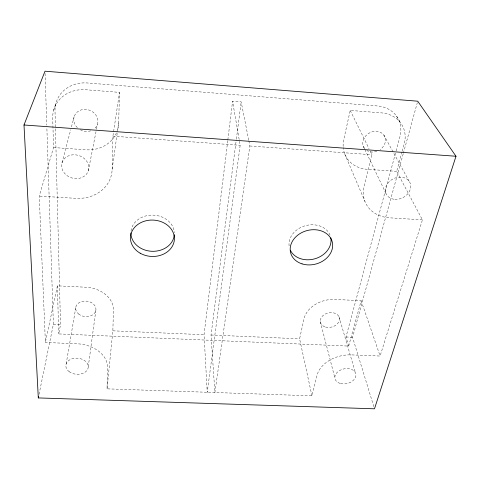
<?xml version="1.0" encoding="UTF-8"?>
<svg xmlns="http://www.w3.org/2000/svg" width="480" height="480" viewBox="0 0 480 480"><rect width="100%" height="100%" fill="white"/><g stroke="black" fill="none" stroke-linecap="round" stroke-linejoin="round"><path stroke-width="0.36" stroke-dasharray="2.4 1.8" d="M402.018 151.908L396.678 171.348L422.424 219.852L380.106 356.052L351.396 354.888A29.184 20.46 -12.7 0 0 317.064 375.246L311.934 395.82L107.034 388.848L107.532 367.446A30.66 21.99 5 0 0 76.866 343.758L45.39 342.48L39.24 196.074L53.532 147.552L52.71 118.086A33.444 29.616 20.8 0 1 85.848 89.742L119.508 92.376L118.656 122.946L112.14 169.278A37.53 32.07 16.2 0 1 75.516 198.324L39.24 196.074M112.14 169.278L112.908 136.182L119.508 92.376M107.034 388.848L112.86 330.822L113.436 310.164A27.798 21.168 6.3 0 0 85.83 287.226L57.39 285.834L45.39 342.48M248.694 140.112L241.188 101.892L232.566 101.22L240.162 145.296L207.234 392.262L204.048 334.716L227.748 140.634M227.844 139.89L232.566 101.22M248.838 140.85L249.846 145.992L214.896 392.52L211.026 335.016L236.286 139.758M236.382 139.014L241.188 101.892M88.272 366.732L95.982 309.366M66.18 363.81L75.978 306.432M311.934 395.82L299.592 338.796L304.002 318.888A26.568 19.83 -13.5 0 1 334.98 299.43L361.146 300.714L348.69 346.074L58.728 333.924L60.516 324.618L55.008 110.916A32.814 29.202 21.8 0 1 87.534 82.986L377.34 105.954A31.59 26.676 -29.8 0 1 399.93 136.704L396.036 151.164M88.338 170.748A13.758 11.754 16.2 0 0 71.694 154.956A13.758 11.754 16.2 0 0 65.562 174.366A13.758 11.754 16.2 0 0 88.338 170.748L96.33 130.038M96.474 129.312L97.47 124.224M39.054 394.284L53.37 324.312L46.878 128.112M402.216 151.188L404.196 143.982A32.178 27 -29.2 0 0 381.3 112.854L350.214 110.424L343.764 139.53A32.178 27 -29.2 0 0 343.176 146.91M370.362 151.386L372.012 154.746L364.2 186.096A35.976 28.884 -26 0 0 389.778 217.83L422.424 219.852M61.992 162.846L70.704 129.756M71.466 126.876L74.118 116.802M348.69 346.074L345.996 336.972L395.838 151.89M373.83 406.656L352.542 337.26L403.176 153.9M403.374 153.18L417.324 102.648M53.634 110.298L55.926 103.236M53.37 324.312L60.516 324.618M345.996 336.972L352.542 337.26M112.86 330.822L204.048 334.716M211.026 335.016L299.592 338.796M53.532 147.552L85.842 149.796A33.444 29.616 20.8 0 0 116.604 132.474M396.678 171.348L367.284 169.308A32.178 27 -29.2 0 1 343.236 147.624M112.908 136.182L240.162 145.296M249.846 145.992L372.012 154.746M396.522 116.112L400.806 123.138M383.82 135L409.02 181.044M350.214 110.424L369.042 148.704M363.276 146.22L364.566 148.902M364.884 149.574L385.836 193.176M344.688 153.846L364.95 201.426M361.146 300.714L380.106 356.052M338.976 316.728L355.458 372.786M320.268 321.57L334.854 377.916M45.072 73.446L46.782 125.112M57.39 285.834L58.728 333.924M289.098 245.94A21.294 17.208 -15.3 0 1 306.276 225.474A21.294 17.208 -15.3 0 1 330.372 236.028M131.01 230.922A21.756 18.096 2.7 0 1 153.354 215.13A21.756 18.096 2.7 0 1 174.354 232.74M364.518 148.47A11.796 9.894 -29.1 0 1 368.076 133.806A11.796 9.894 -29.1 0 1 383.778 134.946A11.796 9.894 -29.1 0 1 380.094 149.598M376.842 151.272A11.796 9.894 -29.1 0 1 366.966 150.618M118.656 122.946A33.444 29.616 20.8 0 1 117.336 130.53M77.34 127.638A12.258 10.854 20.8 0 1 77.244 112.038A12.258 10.854 20.8 0 1 94.38 113.28A12.258 10.854 20.8 0 1 94.326 128.874M90.714 130.848A12.258 10.854 20.8 0 1 79.842 129.546M394.812 199.332A13.188 10.584 -26 0 0 410.316 183.498A13.188 10.584 -26 0 0 388.992 181.89A13.188 10.584 -26 0 0 394.812 199.332M340.566 383.526A10.698 7.5 -12.7 0 0 355.95 374.682A10.698 7.5 -12.7 0 0 339.678 370.494A10.698 7.5 -12.7 0 0 340.566 383.526M69.114 371.616A11.238 8.058 5 0 0 87.888 368.796A11.238 8.058 5 0 0 74.166 358.32A11.238 8.058 5 0 0 69.114 371.616M325.572 327.042A9.738 7.266 -13.5 0 0 339.462 318.57A9.738 7.266 -13.5 0 0 324.546 314.43A9.738 7.266 -13.5 0 0 325.572 327.042M78.576 313.968A10.188 7.758 6.3 0 0 95.616 311.352A10.188 7.758 6.3 0 0 83.256 301.194A10.188 7.758 6.3 0 0 78.576 313.968"/><path stroke-width="0.72" d="M38.304 397.926L24 124.992L45 71.196L417.726 101.202L456 156.252L374.49 408.804L38.304 397.926L38.604 396.468M24 124.992L456 156.252M330.846 237.912A21.294 17.208 -15.3 0 1 315.288 258.672A21.294 17.208 -15.3 0 1 290.358 250.236M174.324 234.768A21.756 18.096 2.7 0 1 151.902 251.292A21.756 18.096 2.7 0 1 130.878 232.944M302.064 263.88A21.51 17.298 -15.1 0 0 332.628 244.194A21.51 17.298 -15.1 0 0 299.598 233.844A21.51 17.298 -15.1 0 0 302.064 263.88M140.16 253.194A21.978 18.192 2.5 0 0 174.354 239.82A21.978 18.192 2.5 0 0 142.776 221.784A21.978 18.192 2.5 0 0 140.16 253.194"/></g></svg>
